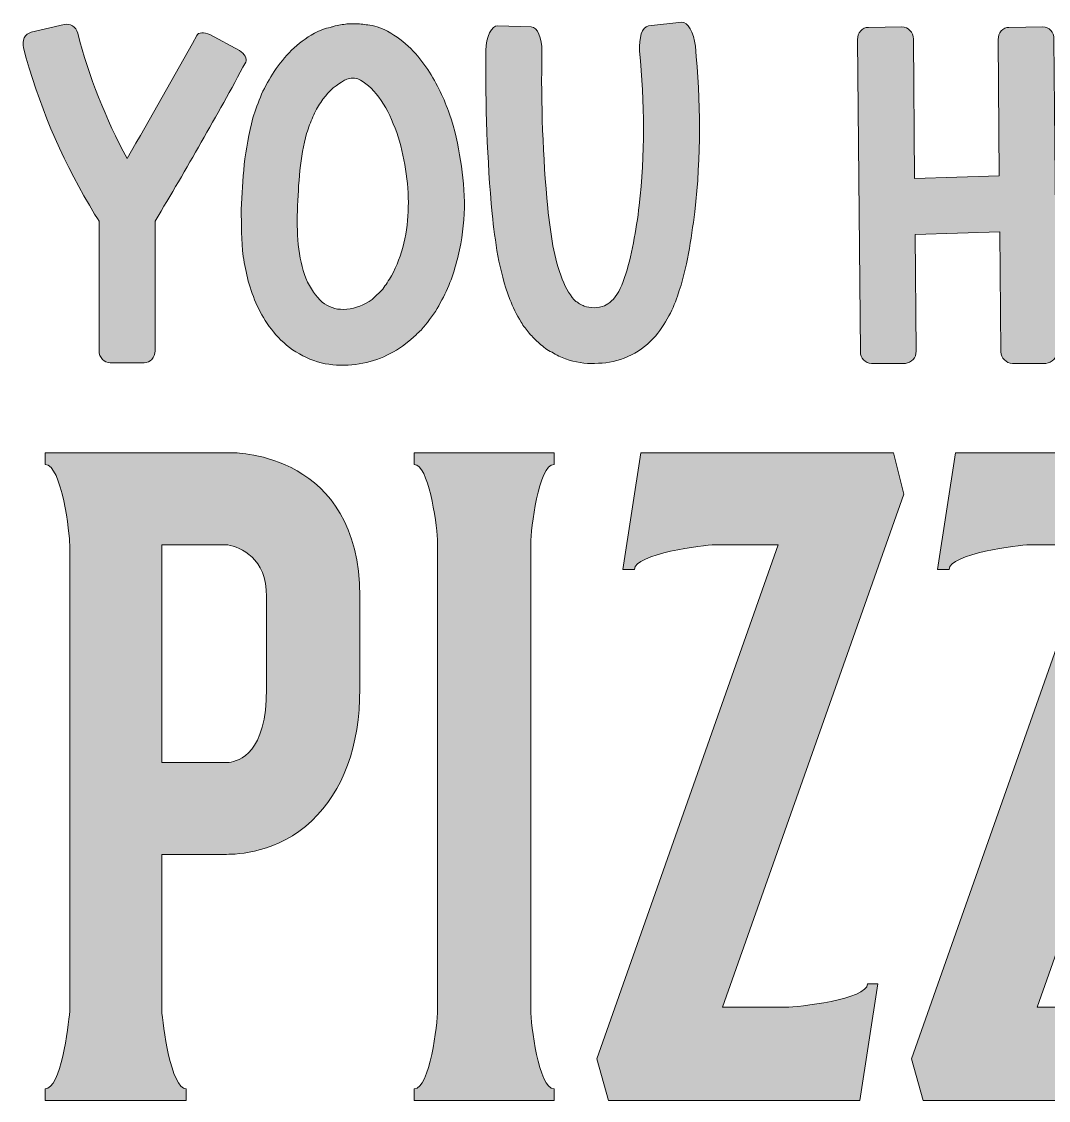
# Model space of a CAD drawing. Header units: inches. Extents: x 169 to 911, y -942 to -138.
# Drawn here: x 188.6 to 542.5, y -510 to -138.2 of the extents above; entities that cross this region are included whole.
import ezdxf

# ---------------------------------------------------------------- set-up
doc = ezdxf.new("R2010")
doc.units = ezdxf.units.IN
doc.header["$MEASUREMENT"] = 0
doc.layers.add('Layer 1', color=7, linetype='Continuous')

# ---------------------------------------------------------------- blocks, each defined once
blk = doc.blocks.new('block 4')
at = {"layer": 'Layer 1', "true_color": 0xe43b40}
h = blk.add_hatch(color=13, dxfattribs=at)
h.dxf.hatch_style = 2
edge = h.paths.add_edge_path()
edge.add_spline(control_points=[(305.18, -336.36), (305.18, -336.36), (305.18, -368.05), (305.18, -368.05), (305.18, -388.14), (299.38, -403.31), (288.67, -413.58), (277.06, -424.74), (262.78, -425.18), (259.21, -425.18), (259.21, -425.18), (236.89, -425.18), (236.89, -425.18), (236.89, -425.18), (236.89, -478.75), (236.89, -478.75), (237.34, -484.1), (240.01, -505.98), (245.37, -505.98), (245.37, -505.98), (245.37, -509.99), (245.37, -509.99), (245.37, -509.99), (196.72, -509.99), (196.72, -509.99), (196.72, -509.99), (196.72, -505.98), (196.72, -505.98), (202.07, -505.98), (204.75, -485), (205.2, -479.19), (205.2, -479.19), (205.2, -318.5), (205.2, -318.5), (205.2, -314.93), (202.52, -290.83), (196.72, -290.83), (196.72, -290.83), (196.72, -286.81), (196.72, -286.81), (196.72, -286.81), (261.89, -286.81), (261.89, -286.81), (261.89, -286.81), (305.18, -286.81), (305.18, -336.36)], knot_values=[0, 0, 0, 0, 1, 1, 1, 2, 2, 2, 3, 3, 3, 4, 4, 4, 5, 5, 5, 6, 6, 6, 7, 7, 7, 8, 8, 8, 9, 9, 9, 10, 10, 10, 11, 11, 11, 12, 12, 12, 13, 13, 13, 14, 14, 14, 15, 15, 15, 15], degree=3, periodic=1)
edge = h.paths.add_edge_path()
edge.add_spline(control_points=[(273.05, -336.36), (273.05, -322.97), (264.12, -319.39), (259.65, -318.5), (259.65, -318.5), (236.89, -318.5), (236.89, -318.5), (236.89, -318.5), (236.89, -393.49), (236.89, -393.49), (236.89, -393.49), (260.1, -393.49), (260.1, -393.49), (263.67, -393.05), (273.05, -390.37), (273.05, -368.05), (273.05, -368.05), (273.05, -336.36), (273.05, -336.36)], knot_values=[0, 0, 0, 0, 1, 1, 1, 2, 2, 2, 3, 3, 3, 4, 4, 4, 5, 5, 5, 6, 6, 6, 6], degree=3, periodic=1)
h = blk.add_hatch(color=13, dxfattribs=at)
h.dxf.hatch_style = 2
edge = h.paths.add_edge_path()
edge.add_spline(control_points=[(323.93, -509.99), (323.93, -509.99), (323.93, -505.98), (323.93, -505.98), (329.29, -505.98), (331.97, -483.66), (331.97, -478.75), (331.97, -478.75), (331.97, -316.72), (331.97, -316.72), (331.52, -310.02), (328.84, -290.83), (323.93, -290.83), (323.93, -290.83), (323.93, -286.81), (323.93, -286.81), (323.93, -286.81), (372.14, -286.81), (372.14, -286.81), (372.14, -286.81), (372.14, -290.83), (372.14, -290.83), (366.79, -290.83), (364.11, -313.15), (364.11, -318.06), (364.11, -318.06), (364.11, -478.75), (364.11, -478.75), (364.11, -483.66), (366.79, -505.98), (372.14, -505.98), (372.14, -505.98), (372.14, -509.99), (372.14, -509.99), (372.14, -509.99), (323.93, -509.99), (323.93, -509.99)], knot_values=[0, 0, 0, 0, 1, 1, 1, 2, 2, 2, 3, 3, 3, 4, 4, 4, 5, 5, 5, 6, 6, 6, 7, 7, 7, 8, 8, 8, 9, 9, 9, 10, 10, 10, 11, 11, 11, 12, 12, 12, 12], degree=3, periodic=1)
h = blk.add_hatch(color=13, dxfattribs=at)
h.dxf.hatch_style = 2
edge = h.paths.add_edge_path()
edge.add_spline(control_points=[(399.82, -326.98), (399.82, -326.98), (395.8, -326.98), (395.8, -326.98), (395.8, -326.98), (402.05, -286.81), (402.05, -286.81), (402.05, -286.81), (489.09, -286.81), (489.09, -286.81), (489.09, -286.81), (492.67, -301.09), (492.67, -301.09), (492.67, -301.09), (430.17, -477.86), (430.17, -477.86), (430.17, -477.86), (452.05, -477.86), (452.05, -477.86), (456.06, -477.86), (480.17, -475.18), (480.17, -469.82), (480.17, -469.82), (483.74, -469.82), (483.74, -469.82), (483.74, -469.82), (477.49, -509.99), (477.49, -509.99), (477.49, -509.99), (390.89, -509.99), (390.89, -509.99), (390.89, -509.99), (386.88, -495.71), (386.88, -495.71), (386.88, -495.71), (449.37, -318.5), (449.37, -318.5), (449.37, -318.5), (427.49, -318.5), (427.49, -318.5), (423.92, -318.5), (399.82, -321.63), (399.82, -326.98)], knot_values=[0, 0, 0, 0, 1, 1, 1, 2, 2, 2, 3, 3, 3, 4, 4, 4, 5, 5, 5, 6, 6, 6, 7, 7, 7, 8, 8, 8, 9, 9, 9, 10, 10, 10, 11, 11, 11, 12, 12, 12, 13, 13, 13, 14, 14, 14, 14], degree=3, periodic=1)
h = blk.add_hatch(color=13, dxfattribs=at)
h.dxf.hatch_style = 2
edge = h.paths.add_edge_path()
edge.add_spline(control_points=[(508.29, -326.98), (508.29, -326.98), (504.27, -326.98), (504.27, -326.98), (504.27, -326.98), (510.52, -286.81), (510.52, -286.81), (510.52, -286.81), (597.57, -286.81), (597.57, -286.81), (597.57, -286.81), (601.14, -301.09), (601.14, -301.09), (601.14, -301.09), (538.64, -477.86), (538.64, -477.86), (538.64, -477.86), (560.51, -477.86), (560.51, -477.86), (564.53, -477.86), (588.64, -475.18), (588.64, -469.82), (588.64, -469.82), (592.21, -469.82), (592.21, -469.82), (592.21, -469.82), (585.96, -509.99), (585.96, -509.99), (585.96, -509.99), (499.36, -509.99), (499.36, -509.99), (499.36, -509.99), (495.35, -495.71), (495.35, -495.71), (495.35, -495.71), (557.84, -318.5), (557.84, -318.5), (557.84, -318.5), (535.97, -318.5), (535.97, -318.5), (532.39, -318.5), (508.29, -321.63), (508.29, -326.98)], knot_values=[0, 0, 0, 0, 1, 1, 1, 2, 2, 2, 3, 3, 3, 4, 4, 4, 5, 5, 5, 6, 6, 6, 7, 7, 7, 8, 8, 8, 9, 9, 9, 10, 10, 10, 11, 11, 11, 12, 12, 12, 13, 13, 13, 14, 14, 14, 14], degree=3, periodic=1)
at = {"layer": 'Layer 1', "lineweight": 0}
for points, knots in [([(305.18, -336.36), (305.18, -336.36), (305.18, -368.05), (305.18, -368.05), (305.18, -388.14), (299.38, -403.31), (288.67, -413.58), (277.06, -424.74), (262.78, -425.18), (259.21, -425.18), (259.21, -425.18), (236.89, -425.18), (236.89, -425.18), (236.89, -425.18), (236.89, -478.75), (236.89, -478.75), (237.34, -484.1), (240.01, -505.98), (245.37, -505.98), (245.37, -505.98), (245.37, -509.99), (245.37, -509.99), (245.37, -509.99), (196.72, -509.99), (196.72, -509.99), (196.72, -509.99), (196.72, -505.98), (196.72, -505.98), (202.07, -505.98), (204.75, -485), (205.2, -479.19), (205.2, -479.19), (205.2, -318.5), (205.2, -318.5), (205.2, -314.93), (202.52, -290.83), (196.72, -290.83), (196.72, -290.83), (196.72, -286.81), (196.72, -286.81), (196.72, -286.81), (261.89, -286.81), (261.89, -286.81), (261.89, -286.81), (305.18, -286.81), (305.18, -336.36)], [0, 0, 0, 0, 1, 1, 1, 2, 2, 2, 3, 3, 3, 4, 4, 4, 5, 5, 5, 6, 6, 6, 7, 7, 7, 8, 8, 8, 9, 9, 9, 10, 10, 10, 11, 11, 11, 12, 12, 12, 13, 13, 13, 14, 14, 14, 15, 15, 15, 15]), ([(323.93, -509.99), (323.93, -509.99), (323.93, -505.98), (323.93, -505.98), (329.29, -505.98), (331.97, -483.66), (331.97, -478.75), (331.97, -478.75), (331.97, -316.72), (331.97, -316.72), (331.52, -310.02), (328.84, -290.83), (323.93, -290.83), (323.93, -290.83), (323.93, -286.81), (323.93, -286.81), (323.93, -286.81), (372.14, -286.81), (372.14, -286.81), (372.14, -286.81), (372.14, -290.83), (372.14, -290.83), (366.79, -290.83), (364.11, -313.15), (364.11, -318.06), (364.11, -318.06), (364.11, -478.75), (364.11, -478.75), (364.11, -483.66), (366.79, -505.98), (372.14, -505.98), (372.14, -505.98), (372.14, -509.99), (372.14, -509.99), (372.14, -509.99), (323.93, -509.99), (323.93, -509.99)], [0, 0, 0, 0, 1, 1, 1, 2, 2, 2, 3, 3, 3, 4, 4, 4, 5, 5, 5, 6, 6, 6, 7, 7, 7, 8, 8, 8, 9, 9, 9, 10, 10, 10, 11, 11, 11, 12, 12, 12, 12]), ([(399.82, -326.98), (399.82, -326.98), (395.8, -326.98), (395.8, -326.98), (395.8, -326.98), (402.05, -286.81), (402.05, -286.81), (402.05, -286.81), (489.09, -286.81), (489.09, -286.81), (489.09, -286.81), (492.67, -301.09), (492.67, -301.09), (492.67, -301.09), (430.17, -477.86), (430.17, -477.86), (430.17, -477.86), (452.05, -477.86), (452.05, -477.86), (456.06, -477.86), (480.17, -475.18), (480.17, -469.82), (480.17, -469.82), (483.74, -469.82), (483.74, -469.82), (483.74, -469.82), (477.49, -509.99), (477.49, -509.99), (477.49, -509.99), (390.89, -509.99), (390.89, -509.99), (390.89, -509.99), (386.88, -495.71), (386.88, -495.71), (386.88, -495.71), (449.37, -318.5), (449.37, -318.5), (449.37, -318.5), (427.49, -318.5), (427.49, -318.5), (423.92, -318.5), (399.82, -321.63), (399.82, -326.98)], [0, 0, 0, 0, 1, 1, 1, 2, 2, 2, 3, 3, 3, 4, 4, 4, 5, 5, 5, 6, 6, 6, 7, 7, 7, 8, 8, 8, 9, 9, 9, 10, 10, 10, 11, 11, 11, 12, 12, 12, 13, 13, 13, 14, 14, 14, 14]), ([(508.29, -326.98), (508.29, -326.98), (504.27, -326.98), (504.27, -326.98), (504.27, -326.98), (510.52, -286.81), (510.52, -286.81), (510.52, -286.81), (597.57, -286.81), (597.57, -286.81), (597.57, -286.81), (601.14, -301.09), (601.14, -301.09), (601.14, -301.09), (538.64, -477.86), (538.64, -477.86), (538.64, -477.86), (560.51, -477.86), (560.51, -477.86), (564.53, -477.86), (588.64, -475.18), (588.64, -469.82), (588.64, -469.82), (592.21, -469.82), (592.21, -469.82), (592.21, -469.82), (585.96, -509.99), (585.96, -509.99), (585.96, -509.99), (499.36, -509.99), (499.36, -509.99), (499.36, -509.99), (495.35, -495.71), (495.35, -495.71), (495.35, -495.71), (557.84, -318.5), (557.84, -318.5), (557.84, -318.5), (535.97, -318.5), (535.97, -318.5), (532.39, -318.5), (508.29, -321.63), (508.29, -326.98)], [0, 0, 0, 0, 1, 1, 1, 2, 2, 2, 3, 3, 3, 4, 4, 4, 5, 5, 5, 6, 6, 6, 7, 7, 7, 8, 8, 8, 9, 9, 9, 10, 10, 10, 11, 11, 11, 12, 12, 12, 13, 13, 13, 14, 14, 14, 14]), ([(273.05, -336.36), (273.05, -322.97), (264.12, -319.39), (259.65, -318.5), (259.65, -318.5), (236.89, -318.5), (236.89, -318.5), (236.89, -318.5), (236.89, -393.49), (236.89, -393.49), (236.89, -393.49), (260.1, -393.49), (260.1, -393.49), (263.67, -393.05), (273.05, -390.37), (273.05, -368.05), (273.05, -368.05), (273.05, -336.36), (273.05, -336.36)], [0, 0, 0, 0, 1, 1, 1, 2, 2, 2, 3, 3, 3, 4, 4, 4, 5, 5, 5, 6, 6, 6, 6])]:
    blk.add_open_spline(points, degree=3, knots=knots, dxfattribs=at)
blk = doc.blocks.new('block 5')
at = {"layer": 'Layer 1', "true_color": 0xffffff}
h = blk.add_hatch(color=7, dxfattribs=at)
h.dxf.hatch_style = 2
edge = h.paths.add_edge_path()
edge.add_spline(control_points=[(265.85, -152.18), (255.83, -170.7), (245.49, -188.89), (234.65, -206.91), (234.65, -206.91), (234.65, -251.62), (234.65, -251.62), (234.65, -253.95), (232.98, -255.79), (230.81, -255.79), (230.81, -255.79), (219.13, -255.79), (219.13, -255.79), (217.13, -255.79), (215.29, -253.95), (215.29, -251.62), (215.29, -251.62), (215.29, -206.91), (215.29, -206.91), (215.29, -206.91), (214.79, -206.07), (214.79, -206.07), (214.79, -206.07), (213.79, -204.57), (213.79, -204.57), (213.79, -204.57), (211.96, -201.4), (211.96, -201.4), (201.95, -184.55), (194.27, -166.2), (189.27, -147.18), (188.6, -144.68), (189.77, -142.34), (191.94, -141.84), (191.94, -141.84), (203.28, -139.17), (203.28, -139.17), (205.28, -138.67), (207.45, -140), (207.95, -142.17), (211.79, -157.19), (217.63, -171.7), (224.97, -185.38), (233.15, -171.37), (241.15, -157.19), (248.99, -143.01), (249.5, -141.84), (251.5, -141.67), (253.5, -142.67), (253.5, -142.67), (263.68, -148.18), (263.68, -148.18), (265.51, -149.18), (266.51, -151.02), (265.85, -152.18)], knot_values=[0, 0, 0, 0, 1, 1, 1, 2, 2, 2, 3, 3, 3, 4, 4, 4, 5, 5, 5, 6, 6, 6, 7, 7, 7, 8, 8, 8, 9, 9, 9, 10, 10, 10, 11, 11, 11, 12, 12, 12, 13, 13, 13, 14, 14, 14, 15, 15, 15, 16, 16, 16, 17, 17, 17, 18, 18, 18, 18], degree=3, periodic=1)
h = blk.add_hatch(color=7, dxfattribs=at)
h.dxf.hatch_style = 2
edge = h.paths.add_edge_path()
edge.add_spline(control_points=[(339.92, -186.05), (340.75, -191.39), (341.25, -196.73), (341.25, -202.4), (341.09, -207.91), (340.42, -213.41), (339.08, -218.92), (337.75, -224.42), (335.91, -229.93), (332.91, -235.1), (331.58, -237.77), (329.74, -240.27), (327.74, -242.78), (326.9, -243.94), (325.74, -245.11), (324.57, -246.11), (324.57, -246.11), (322.73, -247.78), (322.73, -247.78), (322.73, -247.78), (320.9, -249.28), (320.9, -249.28), (315.56, -253.29), (309.39, -255.96), (302.38, -256.46), (299.04, -256.79), (295.37, -256.62), (291.87, -255.79), (288.37, -254.95), (285.03, -253.29), (282.03, -251.28), (276.19, -247.11), (272.35, -241.61), (269.85, -236.1), (267.18, -230.6), (265.84, -224.59), (265.01, -219.08), (264.34, -213.58), (264.34, -208.07), (264.34, -202.9), (264.51, -197.73), (264.84, -192.73), (265.34, -187.39), (266.01, -182.21), (266.85, -176.71), (268.35, -171.37), (269.18, -168.7), (270.18, -165.86), (271.35, -163.2), (272.52, -160.53), (274.02, -157.86), (275.69, -155.35), (279.19, -150.18), (283.53, -145.51), (289.53, -142.17), (291.37, -141.17), (293.2, -140.51), (295.04, -140.17), (295.37, -140), (295.71, -140), (296.04, -139.84), (297.88, -139.34), (299.38, -139.17), (300.71, -139), (301.55, -139), (302.05, -139), (302.71, -139), (302.71, -139), (304.55, -139), (304.55, -139), (305.22, -139), (306.05, -139), (306.89, -139.17), (307.22, -139.17), (307.55, -139.34), (307.89, -139.34), (309.89, -139.5), (312.39, -140.17), (314.73, -141.51), (320.9, -144.84), (325.24, -149.68), (328.57, -154.69), (331.91, -159.69), (334.25, -164.86), (336.08, -170.03), (337.92, -175.37), (339.08, -180.71), (339.92, -186.05)], knot_values=[0, 0, 0, 0, 1, 1, 1, 2, 2, 2, 3, 3, 3, 4, 4, 4, 5, 5, 5, 6, 6, 6, 7, 7, 7, 8, 8, 8, 9, 9, 9, 10, 10, 10, 11, 11, 11, 12, 12, 12, 13, 13, 13, 14, 14, 14, 15, 15, 15, 16, 16, 16, 17, 17, 17, 18, 18, 18, 19, 19, 19, 20, 20, 20, 21, 21, 21, 22, 22, 22, 23, 23, 23, 24, 24, 24, 25, 25, 25, 26, 26, 26, 27, 27, 27, 28, 28, 28, 29, 29, 29, 29], degree=3, periodic=1)
edge = h.paths.add_edge_path()
edge.add_spline(control_points=[(321.9, -202.07), (322.07, -193.56), (320.57, -184.38), (317.9, -176.37), (316.39, -172.37), (314.73, -168.53), (312.56, -165.36), (310.39, -162.19), (307.89, -159.69), (305.38, -158.36), (305.05, -158.19), (304.88, -158.02), (304.55, -157.86), (302.88, -157.52), (301.38, -157.69), (300.21, -158.19), (299.71, -158.52), (299.38, -158.69), (298.88, -159.02), (296.37, -160.36), (293.7, -163.03), (291.7, -166.03), (290.7, -167.53), (289.7, -169.2), (289.03, -171.04), (288.2, -172.7), (287.53, -174.71), (286.86, -176.71), (284.53, -184.72), (284.03, -193.89), (283.69, -203.4), (283.36, -212.58), (284.03, -221.25), (287.2, -227.93), (288.87, -231.26), (290.87, -233.93), (293.04, -235.44), (295.21, -236.94), (297.71, -237.6), (300.71, -237.27), (303.72, -237.1), (306.72, -235.77), (309.39, -233.93), (309.39, -233.93), (310.22, -233.1), (310.22, -233.1), (310.22, -233.1), (311.22, -232.26), (311.22, -232.26), (311.72, -231.76), (312.39, -231.1), (313.06, -230.43), (314.06, -228.93), (315.23, -227.43), (316.06, -225.76), (319.9, -219.08), (321.73, -210.41), (321.9, -202.07)], knot_values=[0, 0, 0, 0, 1, 1, 1, 2, 2, 2, 3, 3, 3, 4, 4, 4, 5, 5, 5, 6, 6, 6, 7, 7, 7, 8, 8, 8, 9, 9, 9, 10, 10, 10, 11, 11, 11, 12, 12, 12, 13, 13, 13, 14, 14, 14, 15, 15, 15, 16, 16, 16, 17, 17, 17, 18, 18, 18, 19, 19, 19, 19], degree=3, periodic=1)
h = blk.add_hatch(color=7, dxfattribs=at)
h.dxf.hatch_style = 2
edge = h.paths.add_edge_path()
edge.add_spline(control_points=[(420.83, -146.68), (422.67, -165.53), (422.83, -184.55), (420.66, -203.74), (420, -208.57), (419.33, -213.41), (418.49, -218.08), (417.49, -222.92), (416.49, -227.76), (414.66, -232.77), (413.82, -235.44), (412.66, -237.94), (411.15, -240.61), (409.65, -243.28), (407.82, -245.95), (405.31, -248.45), (402.81, -250.78), (399.64, -252.95), (396.31, -254.12), (392.97, -255.45), (389.63, -255.96), (386.13, -255.96), (382.79, -256.12), (379.46, -255.62), (376.12, -254.45), (375.28, -254.12), (374.62, -253.79), (373.78, -253.45), (372.95, -253.12), (372.11, -252.62), (371.45, -252.12), (369.78, -251.45), (368.44, -250.28), (367.11, -249.11), (366.44, -248.62), (365.94, -247.95), (365.27, -247.45), (364.77, -246.78), (364.11, -246.28), (363.61, -245.61), (362.6, -244.28), (361.6, -243.11), (360.77, -241.77), (359.1, -239.11), (357.93, -236.6), (356.93, -233.93), (352.93, -223.59), (351.93, -213.91), (350.76, -204.4), (349.09, -185.55), (348.42, -166.87), (348.59, -148.18), (348.76, -143.34), (350.59, -139.5), (352.76, -139.67), (352.76, -139.67), (364.27, -140), (364.27, -140), (366.44, -140), (367.94, -143.84), (367.94, -148.51), (367.61, -166.53), (368.28, -184.72), (369.95, -202.4), (370.95, -211.24), (372.11, -220.09), (374.95, -226.93), (376.29, -230.26), (377.95, -233.1), (379.62, -234.6), (380.12, -234.77), (380.46, -235.27), (380.96, -235.44), (381.29, -235.6), (381.46, -235.77), (381.79, -235.93), (381.96, -235.93), (382.29, -236.1), (382.46, -236.27), (383.46, -236.6), (384.79, -236.77), (385.96, -236.77), (387.3, -236.77), (388.46, -236.44), (389.47, -236.1), (390.3, -235.77), (391.13, -235.27), (391.97, -234.43), (393.64, -232.93), (395.3, -230.1), (396.47, -226.43), (397.64, -222.92), (398.64, -218.75), (399.48, -214.41), (400.31, -210.24), (400.98, -205.91), (401.48, -201.57), (403.48, -184.05), (403.31, -166.2), (401.64, -148.35), (401.31, -143.84), (402.48, -140), (404.65, -139.67), (404.65, -139.67), (416.16, -138.34), (416.16, -138.34), (418.16, -138.17), (420.33, -141.84), (420.83, -146.68)], knot_values=[0, 0, 0, 0, 1, 1, 1, 2, 2, 2, 3, 3, 3, 4, 4, 4, 5, 5, 5, 6, 6, 6, 7, 7, 7, 8, 8, 8, 9, 9, 9, 10, 10, 10, 11, 11, 11, 12, 12, 12, 13, 13, 13, 14, 14, 14, 15, 15, 15, 16, 16, 16, 17, 17, 17, 18, 18, 18, 19, 19, 19, 20, 20, 20, 21, 21, 21, 22, 22, 22, 23, 23, 23, 24, 24, 24, 25, 25, 25, 26, 26, 26, 27, 27, 27, 28, 28, 28, 29, 29, 29, 30, 30, 30, 31, 31, 31, 32, 32, 32, 33, 33, 33, 34, 34, 34, 35, 35, 35, 36, 36, 36, 36], degree=3, periodic=1)
h = blk.add_hatch(color=7, dxfattribs=at)
h.dxf.hatch_style = 2
edge = h.paths.add_edge_path()
edge.add_spline(control_points=[(544.45, -144.18), (544.45, -144.18), (545.45, -251.78), (545.45, -251.78), (545.45, -253.95), (543.78, -255.79), (541.61, -255.96), (541.61, -255.96), (530.1, -255.96), (530.1, -255.96), (527.93, -255.96), (526.26, -254.12), (526.1, -251.95), (526.1, -251.95), (525.76, -210.58), (525.76, -210.58), (525.76, -210.58), (496.57, -211.58), (496.57, -211.58), (496.57, -211.58), (496.9, -251.78), (496.9, -251.78), (497.07, -253.95), (495.23, -255.79), (493.23, -255.96), (493.23, -255.96), (481.55, -255.96), (481.55, -255.96), (479.38, -255.96), (477.71, -254.12), (477.71, -251.95), (477.71, -251.95), (476.71, -144.34), (476.71, -144.34), (476.71, -142.01), (478.38, -140.17), (480.55, -140.17), (480.55, -140.17), (492.06, -140), (492.06, -140), (494.23, -140), (495.9, -141.84), (496.07, -144.18), (496.07, -144.18), (496.4, -192.22), (496.4, -192.22), (496.4, -192.22), (525.6, -191.39), (525.6, -191.39), (525.6, -191.39), (525.26, -144.34), (525.26, -144.34), (525.1, -142.01), (526.93, -140.17), (528.93, -140.17), (528.93, -140.17), (540.61, -140), (540.61, -140), (542.78, -140), (544.45, -141.84), (544.45, -144.18)], knot_values=[0, 0, 0, 0, 1, 1, 1, 2, 2, 2, 3, 3, 3, 4, 4, 4, 5, 5, 5, 6, 6, 6, 7, 7, 7, 8, 8, 8, 9, 9, 9, 10, 10, 10, 11, 11, 11, 12, 12, 12, 13, 13, 13, 14, 14, 14, 15, 15, 15, 16, 16, 16, 17, 17, 17, 18, 18, 18, 19, 19, 19, 20, 20, 20, 20], degree=3, periodic=1)
at = {"layer": 'Layer 1', "lineweight": 0}
for points, knots in [([(265.85, -152.18), (255.83, -170.7), (245.49, -188.89), (234.65, -206.91), (234.65, -206.91), (234.65, -251.62), (234.65, -251.62), (234.65, -253.95), (232.98, -255.79), (230.81, -255.79), (230.81, -255.79), (219.13, -255.79), (219.13, -255.79), (217.13, -255.79), (215.29, -253.95), (215.29, -251.62), (215.29, -251.62), (215.29, -206.91), (215.29, -206.91), (215.29, -206.91), (214.79, -206.07), (214.79, -206.07), (214.79, -206.07), (213.79, -204.57), (213.79, -204.57), (213.79, -204.57), (211.96, -201.4), (211.96, -201.4), (201.95, -184.55), (194.27, -166.2), (189.27, -147.18), (188.6, -144.68), (189.77, -142.34), (191.94, -141.84), (191.94, -141.84), (203.28, -139.17), (203.28, -139.17), (205.28, -138.67), (207.45, -140), (207.95, -142.17), (211.79, -157.19), (217.63, -171.7), (224.97, -185.38), (233.15, -171.37), (241.15, -157.19), (248.99, -143.01), (249.5, -141.84), (251.5, -141.67), (253.5, -142.67), (253.5, -142.67), (263.68, -148.18), (263.68, -148.18), (265.51, -149.18), (266.51, -151.02), (265.85, -152.18)], [0, 0, 0, 0, 1, 1, 1, 2, 2, 2, 3, 3, 3, 4, 4, 4, 5, 5, 5, 6, 6, 6, 7, 7, 7, 8, 8, 8, 9, 9, 9, 10, 10, 10, 11, 11, 11, 12, 12, 12, 13, 13, 13, 14, 14, 14, 15, 15, 15, 16, 16, 16, 17, 17, 17, 18, 18, 18, 18]), ([(339.92, -186.05), (340.75, -191.39), (341.25, -196.73), (341.25, -202.4), (341.09, -207.91), (340.42, -213.41), (339.08, -218.92), (337.75, -224.42), (335.91, -229.93), (332.91, -235.1), (331.58, -237.77), (329.74, -240.27), (327.74, -242.78), (326.9, -243.94), (325.74, -245.11), (324.57, -246.11), (324.57, -246.11), (322.73, -247.78), (322.73, -247.78), (322.73, -247.78), (320.9, -249.28), (320.9, -249.28), (315.56, -253.29), (309.39, -255.96), (302.38, -256.46), (299.04, -256.79), (295.37, -256.62), (291.87, -255.79), (288.37, -254.95), (285.03, -253.29), (282.03, -251.28), (276.19, -247.11), (272.35, -241.61), (269.85, -236.1), (267.18, -230.6), (265.84, -224.59), (265.01, -219.08), (264.34, -213.58), (264.34, -208.07), (264.34, -202.9), (264.51, -197.73), (264.84, -192.73), (265.34, -187.39), (266.01, -182.21), (266.85, -176.71), (268.35, -171.37), (269.18, -168.7), (270.18, -165.86), (271.35, -163.2), (272.52, -160.53), (274.02, -157.86), (275.69, -155.35), (279.19, -150.18), (283.53, -145.51), (289.53, -142.17), (291.37, -141.17), (293.2, -140.51), (295.04, -140.17), (295.37, -140), (295.71, -140), (296.04, -139.84), (297.88, -139.34), (299.38, -139.17), (300.71, -139), (301.55, -139), (302.05, -139), (302.71, -139), (302.71, -139), (304.55, -139), (304.55, -139), (305.22, -139), (306.05, -139), (306.89, -139.17), (307.22, -139.17), (307.55, -139.34), (307.89, -139.34), (309.89, -139.5), (312.39, -140.17), (314.73, -141.51), (320.9, -144.84), (325.24, -149.68), (328.57, -154.69), (331.91, -159.69), (334.25, -164.86), (336.08, -170.03), (337.92, -175.37), (339.08, -180.71), (339.92, -186.05)], [0, 0, 0, 0, 1, 1, 1, 2, 2, 2, 3, 3, 3, 4, 4, 4, 5, 5, 5, 6, 6, 6, 7, 7, 7, 8, 8, 8, 9, 9, 9, 10, 10, 10, 11, 11, 11, 12, 12, 12, 13, 13, 13, 14, 14, 14, 15, 15, 15, 16, 16, 16, 17, 17, 17, 18, 18, 18, 19, 19, 19, 20, 20, 20, 21, 21, 21, 22, 22, 22, 23, 23, 23, 24, 24, 24, 25, 25, 25, 26, 26, 26, 27, 27, 27, 28, 28, 28, 29, 29, 29, 29]), ([(420.83, -146.68), (422.67, -165.53), (422.83, -184.55), (420.66, -203.74), (420, -208.57), (419.33, -213.41), (418.49, -218.08), (417.49, -222.92), (416.49, -227.76), (414.66, -232.77), (413.82, -235.44), (412.66, -237.94), (411.15, -240.61), (409.65, -243.28), (407.82, -245.95), (405.31, -248.45), (402.81, -250.78), (399.64, -252.95), (396.31, -254.12), (392.97, -255.45), (389.63, -255.96), (386.13, -255.96), (382.79, -256.12), (379.46, -255.62), (376.12, -254.45), (375.28, -254.12), (374.62, -253.79), (373.78, -253.45), (372.95, -253.12), (372.11, -252.62), (371.45, -252.12), (369.78, -251.45), (368.44, -250.28), (367.11, -249.11), (366.44, -248.62), (365.94, -247.95), (365.27, -247.45), (364.77, -246.78), (364.11, -246.28), (363.61, -245.61), (362.6, -244.28), (361.6, -243.11), (360.77, -241.77), (359.1, -239.11), (357.93, -236.6), (356.93, -233.93), (352.93, -223.59), (351.93, -213.91), (350.76, -204.4), (349.09, -185.55), (348.42, -166.87), (348.59, -148.18), (348.76, -143.34), (350.59, -139.5), (352.76, -139.67), (352.76, -139.67), (364.27, -140), (364.27, -140), (366.44, -140), (367.94, -143.84), (367.94, -148.51), (367.61, -166.53), (368.28, -184.72), (369.95, -202.4), (370.95, -211.24), (372.11, -220.09), (374.95, -226.93), (376.29, -230.26), (377.95, -233.1), (379.62, -234.6), (380.12, -234.77), (380.46, -235.27), (380.96, -235.44), (381.29, -235.6), (381.46, -235.77), (381.79, -235.93), (381.96, -235.93), (382.29, -236.1), (382.46, -236.27), (383.46, -236.6), (384.79, -236.77), (385.96, -236.77), (387.3, -236.77), (388.46, -236.44), (389.47, -236.1), (390.3, -235.77), (391.13, -235.27), (391.97, -234.43), (393.64, -232.93), (395.3, -230.1), (396.47, -226.43), (397.64, -222.92), (398.64, -218.75), (399.48, -214.41), (400.31, -210.24), (400.98, -205.91), (401.48, -201.57), (403.48, -184.05), (403.31, -166.2), (401.64, -148.35), (401.31, -143.84), (402.48, -140), (404.65, -139.67), (404.65, -139.67), (416.16, -138.34), (416.16, -138.34), (418.16, -138.17), (420.33, -141.84), (420.83, -146.68)], [0, 0, 0, 0, 1, 1, 1, 2, 2, 2, 3, 3, 3, 4, 4, 4, 5, 5, 5, 6, 6, 6, 7, 7, 7, 8, 8, 8, 9, 9, 9, 10, 10, 10, 11, 11, 11, 12, 12, 12, 13, 13, 13, 14, 14, 14, 15, 15, 15, 16, 16, 16, 17, 17, 17, 18, 18, 18, 19, 19, 19, 20, 20, 20, 21, 21, 21, 22, 22, 22, 23, 23, 23, 24, 24, 24, 25, 25, 25, 26, 26, 26, 27, 27, 27, 28, 28, 28, 29, 29, 29, 30, 30, 30, 31, 31, 31, 32, 32, 32, 33, 33, 33, 34, 34, 34, 35, 35, 35, 36, 36, 36, 36]), ([(544.45, -144.18), (544.45, -144.18), (545.45, -251.78), (545.45, -251.78), (545.45, -253.95), (543.78, -255.79), (541.61, -255.96), (541.61, -255.96), (530.1, -255.96), (530.1, -255.96), (527.93, -255.96), (526.26, -254.12), (526.1, -251.95), (526.1, -251.95), (525.76, -210.58), (525.76, -210.58), (525.76, -210.58), (496.57, -211.58), (496.57, -211.58), (496.57, -211.58), (496.9, -251.78), (496.9, -251.78), (497.07, -253.95), (495.23, -255.79), (493.23, -255.96), (493.23, -255.96), (481.55, -255.96), (481.55, -255.96), (479.38, -255.96), (477.71, -254.12), (477.71, -251.95), (477.71, -251.95), (476.71, -144.34), (476.71, -144.34), (476.71, -142.01), (478.38, -140.17), (480.55, -140.17), (480.55, -140.17), (492.06, -140), (492.06, -140), (494.23, -140), (495.9, -141.84), (496.07, -144.18), (496.07, -144.18), (496.4, -192.22), (496.4, -192.22), (496.4, -192.22), (525.6, -191.39), (525.6, -191.39), (525.6, -191.39), (525.26, -144.34), (525.26, -144.34), (525.1, -142.01), (526.93, -140.17), (528.93, -140.17), (528.93, -140.17), (540.61, -140), (540.61, -140), (542.78, -140), (544.45, -141.84), (544.45, -144.18)], [0, 0, 0, 0, 1, 1, 1, 2, 2, 2, 3, 3, 3, 4, 4, 4, 5, 5, 5, 6, 6, 6, 7, 7, 7, 8, 8, 8, 9, 9, 9, 10, 10, 10, 11, 11, 11, 12, 12, 12, 13, 13, 13, 14, 14, 14, 15, 15, 15, 16, 16, 16, 17, 17, 17, 18, 18, 18, 19, 19, 19, 20, 20, 20, 20]), ([(321.9, -202.07), (322.07, -193.56), (320.57, -184.38), (317.9, -176.37), (316.39, -172.37), (314.73, -168.53), (312.56, -165.36), (310.39, -162.19), (307.89, -159.69), (305.38, -158.36), (305.05, -158.19), (304.88, -158.02), (304.55, -157.86), (302.88, -157.52), (301.38, -157.69), (300.21, -158.19), (299.71, -158.52), (299.38, -158.69), (298.88, -159.02), (296.37, -160.36), (293.7, -163.03), (291.7, -166.03), (290.7, -167.53), (289.7, -169.2), (289.03, -171.04), (288.2, -172.7), (287.53, -174.71), (286.86, -176.71), (284.53, -184.72), (284.03, -193.89), (283.69, -203.4), (283.36, -212.58), (284.03, -221.25), (287.2, -227.93), (288.87, -231.26), (290.87, -233.93), (293.04, -235.44), (295.21, -236.94), (297.71, -237.6), (300.71, -237.27), (303.72, -237.1), (306.72, -235.77), (309.39, -233.93), (309.39, -233.93), (310.22, -233.1), (310.22, -233.1), (310.22, -233.1), (311.22, -232.26), (311.22, -232.26), (311.72, -231.76), (312.39, -231.1), (313.06, -230.43), (314.06, -228.93), (315.23, -227.43), (316.06, -225.76), (319.9, -219.08), (321.73, -210.41), (321.9, -202.07)], [0, 0, 0, 0, 1, 1, 1, 2, 2, 2, 3, 3, 3, 4, 4, 4, 5, 5, 5, 6, 6, 6, 7, 7, 7, 8, 8, 8, 9, 9, 9, 10, 10, 10, 11, 11, 11, 12, 12, 12, 13, 13, 13, 14, 14, 14, 15, 15, 15, 16, 16, 16, 17, 17, 17, 18, 18, 18, 19, 19, 19, 19])]:
    blk.add_open_spline(points, degree=3, knots=knots, dxfattribs=at)
blk = doc.blocks.new('block 2')
at = {"layer": 'Layer 1'}
for name in ['block 5', 'block 4']:
    blk.add_blockref(name, (0, 0), dxfattribs=at)

msp = doc.modelspace()

# ---------------------------------------------------------------- block references
at = {"layer": 'Layer 1'}
msp.add_blockref('block 2', (0, 0), dxfattribs=at)

doc.saveas('drawing.dxf')
